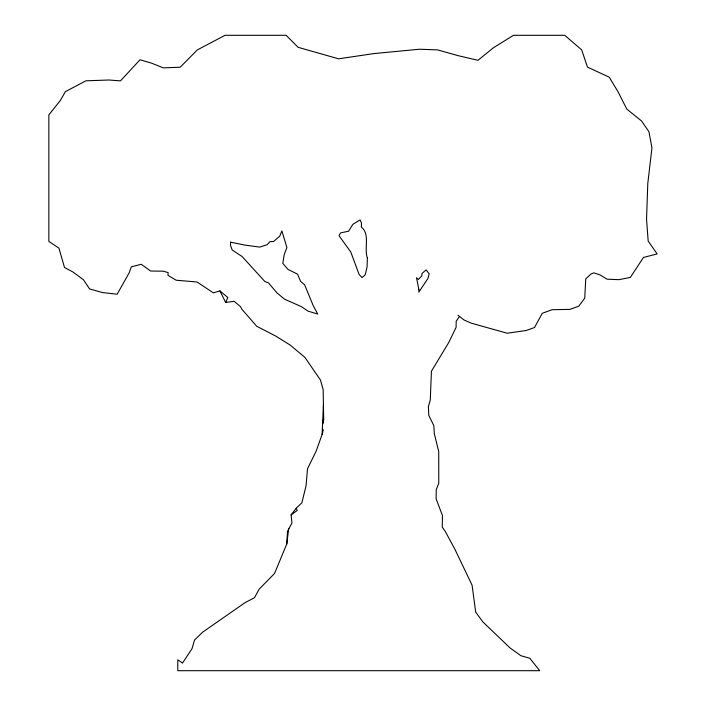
<?xml version="1.0" encoding="UTF-8"?>
<svg xmlns="http://www.w3.org/2000/svg" width="706" height="706" viewBox="0 0 706 706"><rect width="100%" height="100%" fill="white"/><g stroke="black" fill="none" stroke-linecap="round" stroke-linejoin="round"><path stroke-width="1.06" d="M459.491 316.403L456.173 321.265L456.094 327.346L448.813 342.384L431.428 371.224L430.281 399.94L428.401 406.541L428.807 415.41L433.872 425.762L434.314 433.696L438.726 451.619L438.77 483.336L436.255 489.532L436.096 498.754L442.45 515.504L442.256 527.082L445.239 531.415L454.849 549.144L472.085 585.221L475.694 612.128L482.763 621.792L509.917 647.834L520.825 655.689L529.809 658.257L539.728 670.7L177.788 670.7L177.788 659.775L182.51 663.084L192.023 648.69L194.512 640.042L202.71 632.126L245.044 602.65L254.504 597.717L259.12 589.219L274.555 573.457L286.777 543.964L287.51 531.353L291.949 522.987L291.11 514.886L296.238 508.223L301.868 502.787L306.025 485.949L307.525 468.766L316.209 450.993L322.121 434.393L323.419 404.538M458.026 315.238L463.877 319.889L470.999 323.074L507.129 333.214L526.164 330.514L534.539 327.513L542.252 313.314L552.048 309.713L569.998 309.369L578.735 306.219L584.727 298.161L585.768 278.808L591.134 273.946L593.852 272.843L600.082 274.934L607.107 279.197L619.047 279.664L630.361 277.396L643.431 257.478L657.154 253.913L648.17 241.09L646.546 219.16L647.781 183.542L651.947 147.925L648.902 131.634L641.507 120.938L626.84 109.13L618.015 91.771L609.225 77.175L587.489 67.123L581.656 49.835L564.747 35.3L513.5 35.3L493.406 47.77L477.953 60.31L458.344 55.712L437.446 49.87L419.426 49.235L374.012 53.568L338.571 58.819L298.126 47.32L286.151 35.3L225.046 35.3L197.327 49.914L180.18 67.229L163.245 67.855L151.613 63.169L140.009 59.781L120.452 80.872L108.9 80.007L85.876 80.819L65.393 91.665L60.195 100.693L48.846 114.849L48.846 241.408L58.925 248.124L64.511 267.477L72.939 271.986L83.484 279.788L89.547 288.913L102.335 292.505L117.134 294.243L129.216 272.745L131.29 266.842L141.226 264.273L150.607 271.033L163.157 271.183L168.143 272.595L167.949 275.314L176.165 280.22L197.053 281.994L213.406 292.866L219.945 290.916L225.638 302.442L234.118 301.294L240.384 306.536L242.087 309.484L256.684 326.243L275.525 335.959L290.131 345.031L304.877 357.342L320.48 380.066L323.163 389.624L323.683 419.452L323.383 422.938L322.589 423.591M286.777 543.964L288.736 528.388M322.121 434.393L323.313 429.813L322.342 429.389M225.638 302.442L227.826 297.526L219.945 290.916M322.713 420.776L323.683 419.452M291.11 514.886L297.235 510.456L296.238 508.223M418.887 289.76L418.879 292.063L427.942 278.464L429.16 273.804L426.15 269.904L421.923 273.522L421.923 275.825L418.305 279.417L416.514 277.767L418.887 289.76M367.376 258.025L367.067 266.842L365.231 274.775L362.028 277.599L359.063 274.378L350.776 251.989L338.986 235.645L340.583 232.892L348.605 231.224L352.885 224.296L360.095 219.91L361.498 223.008L361.348 227.094C370.429 234.198 363.837 248.388 367.376 258.025M230.641 242.176L230.438 245.097L232.23 250.048L242.105 256.516L264.865 281.517L268.412 282.806L276.981 292.919L284.518 299.176L301.144 306.519L308.134 311.161L317.744 314.055L313.252 305.733L304.639 284.845L300.535 281.279L297.588 274.166L288.013 269.427L282.797 263.364L284.209 254.601L286.901 247.559L281.879 230.888L279.761 236.131L273.566 241.514L269.957 241.637L267.08 244.726L259.808 247.1L244.603 245.044L230.641 242.176"/></g></svg>
